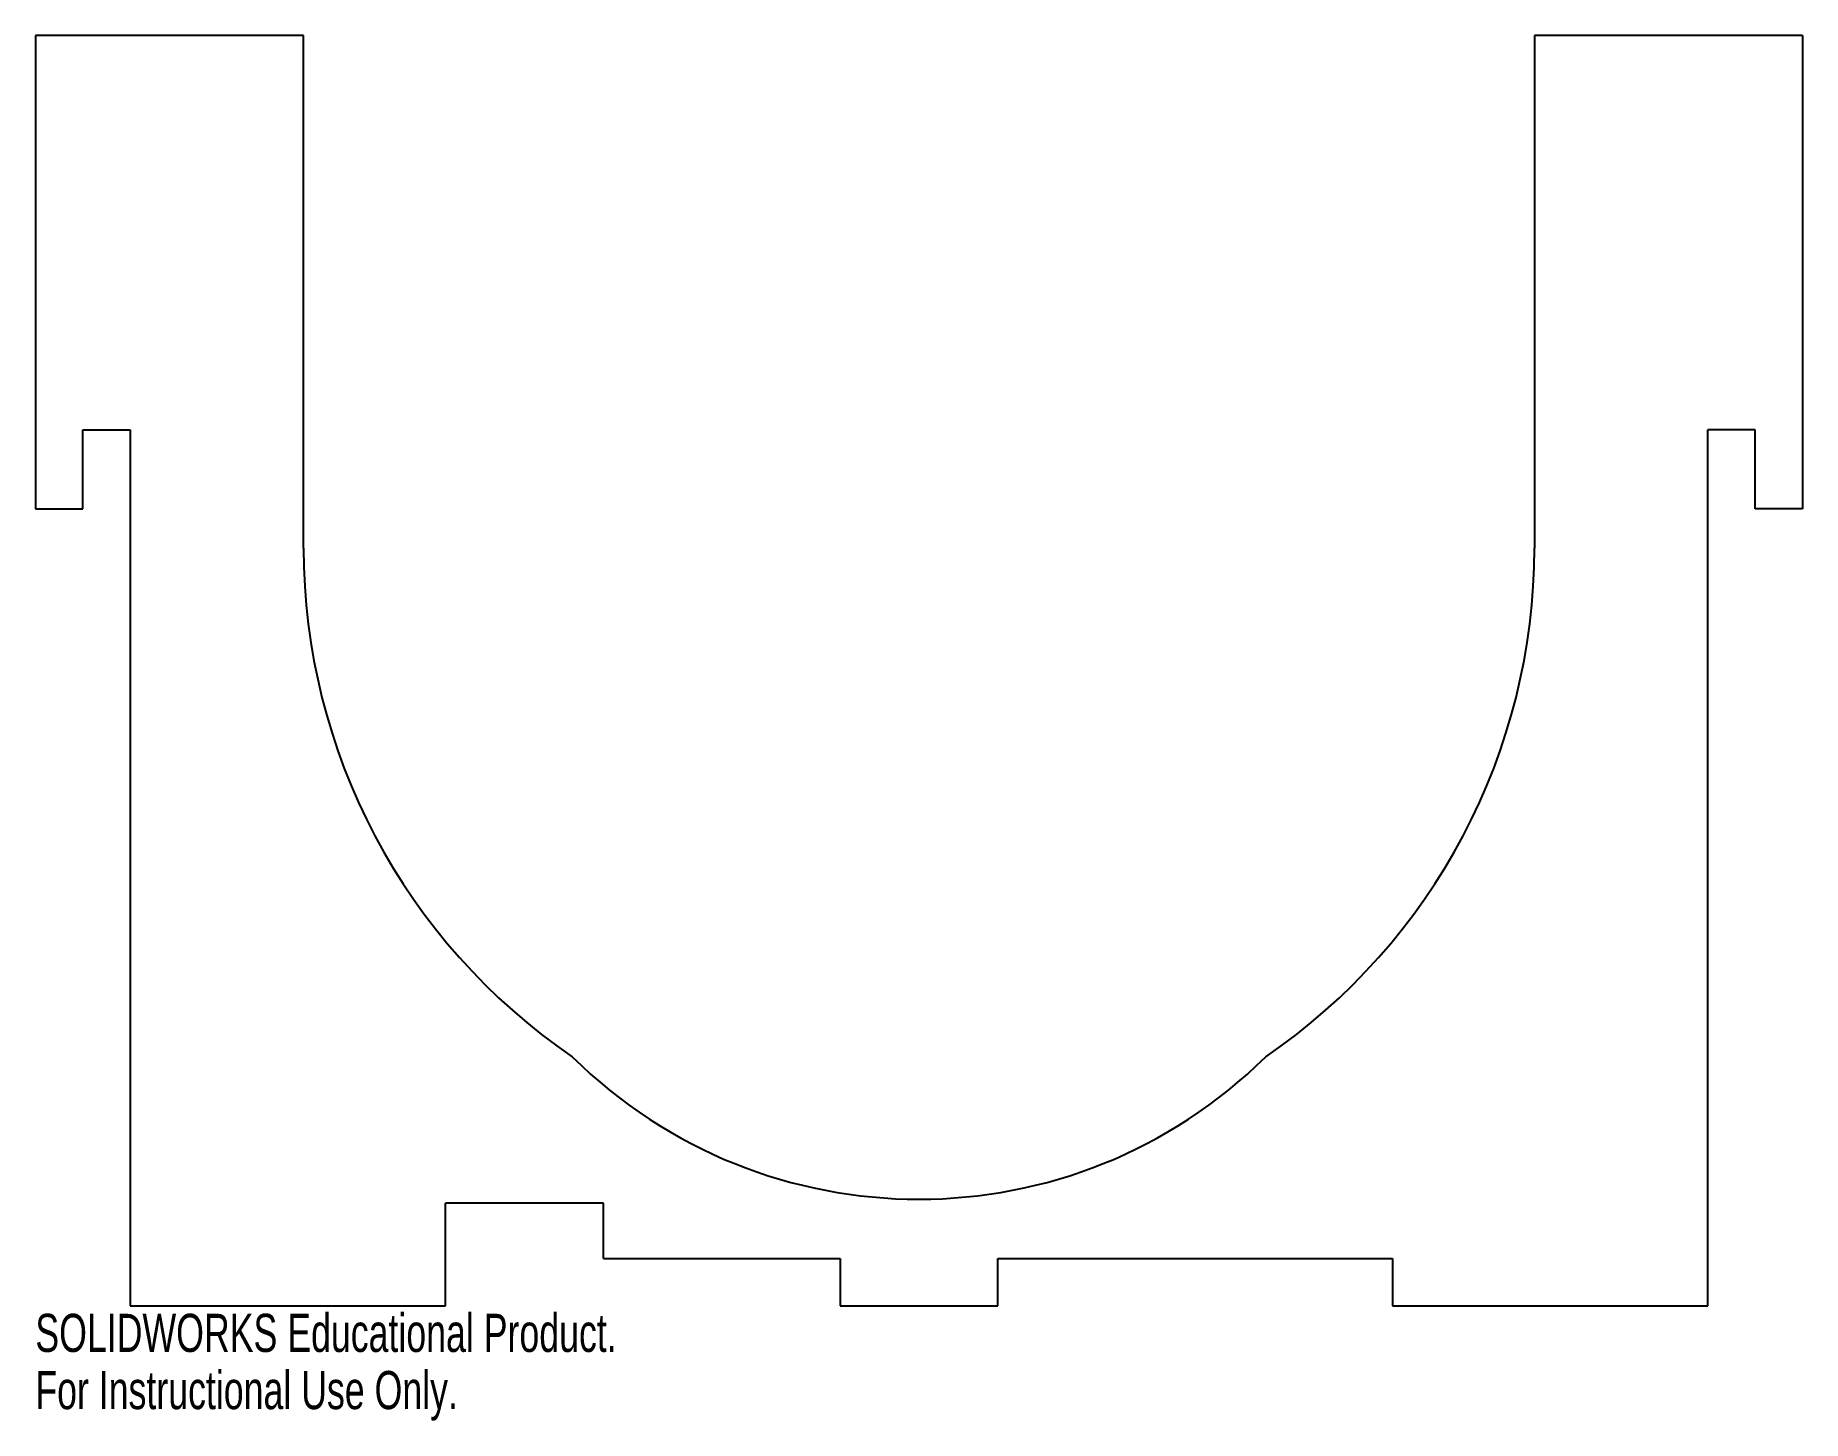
# Model space of a CAD drawing. Header units: millimetres. Extents: x -212 to 12, y -21 to 155.
import ezdxf

# ---------------------------------------------------------------- set-up
doc = ezdxf.new("R2010")
doc.units = ezdxf.units.MM
doc.styles.add('SLDTEXTSTYLE0', font='TXT', dxfattribs={"width": 0.7})

msp = doc.modelspace()

# ---------------------------------------------------------------- linework, layer by layer
at = {"color": 7, "linetype": 'Continuous', "lineweight": 25}
for p, q in [((-178, 155), (-212, 155)), ((-212, 155), (-212, 95)), ((-178, 90), (-178, 155)), ((12, 155), (-22, 155)), ((-22, 155), (-22, 90)), ((12, 155), (12, 95)), ((-206, 95), (-206, 105)), ((-206, 105), (-200, 105)), ((-200, 105), (-200, -6)), ((0, -6), (0, 105)), ((6, 105), (0, 105)), ((6, 95), (6, 105)), ((-212, 95), (-206, 95)), ((12, 95), (6, 95)), ((-160, -6), (-160, 7)), ((-140, 7), (-160, 7)), ((-140, 0), (-140, 7)), ((-140, 0), (-110, 0)), ((-110, 0), (-110, -6)), ((-90, -6), (-90, 0)), ((-90, 0), (-40, 0)), ((-40, 0), (-40, -6)), ((-200, -6), (-160, -6)), ((-110, -6), (-90, -6)), ((-40, -6), (0, -6))]:
    msp.add_line(p, q, dxfattribs=at)
for centre, radius, start, end in [((-100, 90), 78, 180, 235.7105), ((-100, 90), 78, 304.2895, 0), ((-100, 70), 62.5, 225.3245, 314.6755)]:
    msp.add_arc(centre, radius, start, end, dxfattribs=at)

# ---------------------------------------------------------------- texts
at = {"color": 7, "linetype": 'Continuous', "char_height": 4.8336, "attachment_point": 1, "style": 'SLDTEXTSTYLE0'}
for s, insert in [('SOLIDWORKS Educational Product.', (-212, -7.02)), ('For Instructional Use Only.', (-212, -14.27))]:
    msp.add_mtext(s, dxfattribs=dict(at, insert=insert))

doc.saveas('drawing.dxf')
